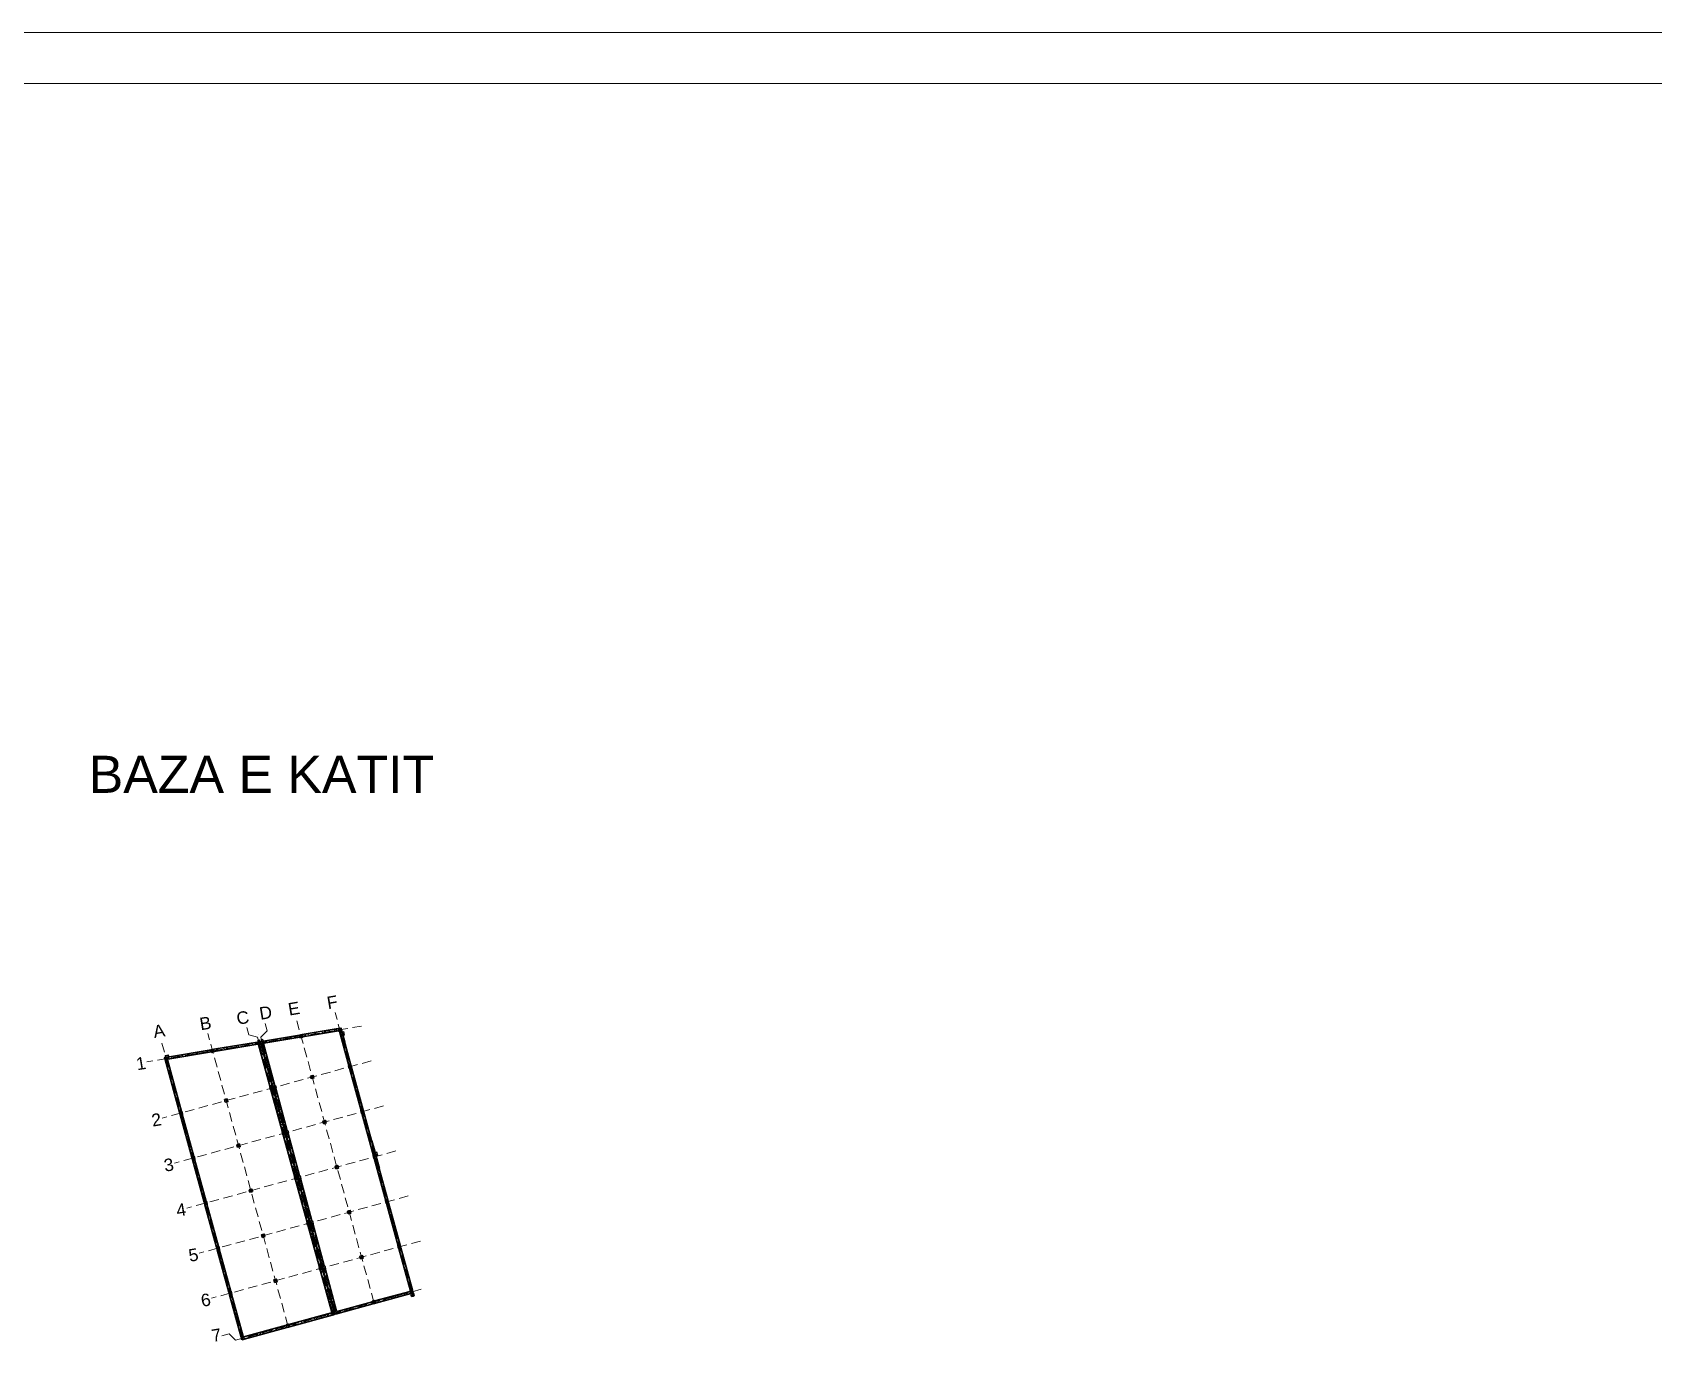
# Model space of a CAD drawing. Header units: millimetres. Extents: x 3404150 to 5321756, y 189673 to 670966.
# Drawn here: x 4306543 to 4488841, y 523789 to 670966 of the extents above; entities that cross this region are included whole.
import ezdxf

# ---------------------------------------------------------------- set-up
doc = ezdxf.new("R2010")
doc.units = ezdxf.units.MM
doc.header["$MEASUREMENT"] = 0
doc.linetypes.add('Dot & Dashed', pattern=[3351.388812, 1587.5, -881.944444, 0, -881.944368])
doc.linetypes.add('Hidden', pattern=[1587.5, 1058.333333, -529.166667])
for name, color, linetype, lineweight in [('2D Drafting - General_Pen_No__1', 7, 'Continuous', 13), ('Drawing & Figure_Pen_No__1', 7, 'Continuous', 13), ('Drawing & Figure_Pen_No__20', 1, 'Continuous', 0), ('New_Structural - Bearing_Pen_No__1', 7, 'Continuous', 13), ('New_Structural - Bearing_Pen_No__21', 7, 'Continuous', 35), ('New_Structural - Bearing_Pen_No__22', 8, 'Continuous', 35)]:
    doc.layers.add(name, color=color, linetype=linetype, lineweight=lineweight)
for name, color, linetype, lineweight, true_color in [('New_2D Drafting - General_Pen_No__68', 7, 'Continuous', 20, 0xfd4435), ('New_Drawing & Figure_Pen_No__61', 7, 'Continuous', 20, 0x6a6a6a), ('New_Structural - Bearing_Pen_No__102', 7, 'Continuous', 13, 0xcccccc), ('New_Structural - Bearing_Pen_No__161', 7, 'Continuous', 13, 0x6a6a6a), ('New_Structural - Bearing_Pen_No__184', 7, 'Continuous', 0, 0xe8e8e8)]:
    doc.layers.add(name, color=color, linetype=linetype, lineweight=lineweight, true_color=true_color)
doc.styles.add('GENERATED_STYLE_1', font='arial.ttf')
pattern_1 = [(45, (0, 0), (-459.61939, 459.61939), []), (135, (0, 0), (459.61939, 459.61939), [])]

msp = doc.modelspace()

# ---------------------------------------------------------------- hatches: boundary and pattern name
at = {"layer": 'New_Structural - Bearing_Pen_No__102', "linetype": 'Continuous', "lineweight": 13, "true_color": 0xcccccc}
h = msp.add_hatch(dxfattribs=at)
h.set_pattern_fill('CONCRETE_BLOCK', color=254, style=0, pattern_type=2)
h.set_pattern_definition(pattern_1)
h.paths.add_polyline_path([(4336576, 558248), (4332521, 557575), (4332562, 557328), (4336617, 558002)])
h = msp.add_hatch(dxfattribs=at)
h.set_pattern_fill('CONCRETE_BLOCK', color=254, style=0, pattern_type=2)
h.set_pattern_definition(pattern_1)
h.paths.add_polyline_path([(4336872, 558297), (4336913, 558051), (4340968, 558724), (4340927, 558970)])
h = msp.add_hatch(dxfattribs=at)
h.set_pattern_fill('CONCRETE_BLOCK', color=254, style=0, pattern_type=2)
h.set_pattern_definition(pattern_1)
h.paths.add_polyline_path([(4341217, 559041), (4340056, 558848), (4340059, 558828), (4341223, 559022)])
h = msp.add_hatch(dxfattribs=at)
h.set_pattern_fill('CONCRETE_BLOCK', color=254, style=0, pattern_type=2)
h.set_pattern_definition(pattern_1)
h.paths.add_polyline_path([(4341272, 558724), (4341055, 558688), (4342116, 554812), (4342358, 554878), (4341290, 558777), (4341264, 558773)])
h = msp.add_hatch(dxfattribs=at)
h.set_pattern_fill('CONCRETE_BLOCK', color=254, style=0, pattern_type=2)
h.set_pattern_definition(pattern_1)
h.paths.add_polyline_path([(4341237, 559044), (4341217, 559041), (4341223, 559022)])
h = msp.add_hatch(dxfattribs=at)
h.set_pattern_fill('CONCRETE_BLOCK', color=254, style=0, pattern_type=2)
h.set_pattern_definition(pattern_1)
h.paths.add_polyline_path([(4341223, 559022), (4341243, 559025), (4341237, 559044)])
h = msp.add_hatch(dxfattribs=at)
h.set_pattern_fill('CONCRETE_BLOCK', color=254, style=0, pattern_type=2)
h.set_pattern_definition(pattern_1)
h.paths.add_polyline_path([(4341223, 559022), (4341540, 557862), (4341560, 557867), (4341243, 559025)])
h = msp.add_hatch(dxfattribs=at)
h.set_pattern_fill('CONCRETE_BLOCK', color=254, style=0, pattern_type=2)
h.set_pattern_definition(pattern_1)
h.paths.add_polyline_path([(4341290, 558777), (4341223, 559020), (4341264, 558773)])
h = msp.add_hatch(dxfattribs=at)
h.set_pattern_fill('CONCRETE_BLOCK', color=254, style=0, pattern_type=2)
h.set_pattern_definition(pattern_1)
h.paths.add_polyline_path([(4341543, 557853), (4341654, 557446), (4341674, 557451), (4341562, 557858)])
h = msp.add_hatch(dxfattribs=at)
h.set_pattern_fill('CONCRETE_BLOCK', color=254, style=0, pattern_type=2)
h.set_pattern_definition(pattern_1)
h.paths.add_polyline_path([(4321715, 555781), (4321756, 555535), (4326675, 556351), (4326634, 556598)])
h = msp.add_hatch(dxfattribs=at)
h.set_pattern_fill('CONCRETE_BLOCK', color=254, style=0, pattern_type=2)
h.set_pattern_definition(pattern_1)
h.paths.add_polyline_path([(4331849, 557464), (4326930, 556647), (4326971, 556400), (4331890, 557217)])
h = msp.add_hatch(dxfattribs=at)
h.set_pattern_fill('CONCRETE_BLOCK', color=254, style=0, pattern_type=2)
h.set_pattern_definition(pattern_1)
h.paths.add_polyline_path([(4332194, 557217), (4331977, 557181), (4333288, 552394), (4333529, 552460), (4332212, 557270), (4332186, 557266)])
h = msp.add_hatch(dxfattribs=at)
h.set_pattern_fill('CONCRETE_BLOCK', color=254, style=0, pattern_type=2)
h.set_pattern_definition(pattern_1)
h.paths.add_polyline_path([(4332212, 557270), (4332145, 557513), (4332186, 557266)])
h = msp.add_hatch(dxfattribs=at)
h.set_pattern_fill('CONCRETE_BLOCK', color=254, style=0, pattern_type=2)
h.set_pattern_definition(pattern_1)
h.paths.add_polyline_path([(4332195, 557521), (4332230, 557498), (4332225, 557526)])
h = msp.add_hatch(dxfattribs=at)
h.set_pattern_fill('CONCRETE_BLOCK', color=254, style=0, pattern_type=2)
h.set_pattern_definition(pattern_1)
h.paths.add_polyline_path([(4332195, 557521), (4332261, 557278), (4332266, 557279), (4332230, 557498)])
h = msp.add_hatch(dxfattribs=at)
h.set_pattern_fill('CONCRETE_BLOCK', color=254, style=0, pattern_type=2)
h.set_pattern_definition(pattern_1)
h.paths.add_polyline_path([(4332266, 557279), (4332261, 557278), (4332274, 557230)])
h = msp.add_hatch(dxfattribs=at)
h.set_pattern_fill('CONCRETE_BLOCK', color=254, style=0, pattern_type=2)
h.set_pattern_definition(pattern_1)
h.paths.add_polyline_path([(4332522, 557271), (4332274, 557230), (4333577, 552473), (4333818, 552539)])
h = msp.add_hatch(dxfattribs=at)
h.set_pattern_fill('CONCRETE_BLOCK', color=254, style=0, pattern_type=2)
h.set_pattern_definition(pattern_1)
h.paths.add_polyline_path([(4321388, 555727), (4321424, 555705), (4321419, 555732)])
h = msp.add_hatch(dxfattribs=at)
h.set_pattern_fill('CONCRETE_BLOCK', color=254, style=0, pattern_type=2)
h.set_pattern_definition(pattern_1)
h.paths.add_polyline_path([(4321388, 555727), (4321455, 555485), (4321460, 555485), (4321424, 555705)])
h = msp.add_hatch(dxfattribs=at)
h.set_pattern_fill('CONCRETE_BLOCK', color=254, style=0, pattern_type=2)
h.set_pattern_definition(pattern_1)
h.paths.add_polyline_path([(4321455, 555485), (4321468, 555436), (4321460, 555485)])
h = msp.add_hatch(dxfattribs=at)
h.set_pattern_fill('CONCRETE_BLOCK', color=254, style=0, pattern_type=2)
h.set_pattern_definition(pattern_1)
h.paths.add_polyline_path([(4321716, 555477), (4321468, 555436), (4323068, 549595), (4323309, 549661)])
h = msp.add_hatch(dxfattribs=at)
h.set_pattern_fill('CONCRETE_BLOCK', color=254, style=0, pattern_type=2)
h.set_pattern_definition(pattern_1)
h.paths.add_polyline_path([(4342196, 554523), (4343503, 549749), (4343745, 549815), (4342437, 554589)])
h = msp.add_hatch(dxfattribs=at)
h.set_pattern_fill('CONCRETE_BLOCK', color=254, style=0, pattern_type=2)
h.set_pattern_definition(pattern_1)
h.paths.add_polyline_path([(4333608, 552171), (4333367, 552105), (4334675, 547331), (4334916, 547397)])
h = msp.add_hatch(dxfattribs=at)
h.set_pattern_fill('CONCRETE_BLOCK', color=254, style=0, pattern_type=2)
h.set_pattern_definition(pattern_1)
h.paths.add_polyline_path([(4333656, 552184), (4334964, 547410), (4335205, 547476), (4333898, 552250)])
h = msp.add_hatch(dxfattribs=at)
h.set_pattern_fill('CONCRETE_BLOCK', color=254, style=0, pattern_type=2)
h.set_pattern_definition(pattern_1)
h.paths.add_polyline_path([(4323388, 549372), (4323147, 549305), (4324455, 544531), (4324696, 544597)])
h = msp.add_hatch(dxfattribs=at)
h.set_pattern_fill('CONCRETE_BLOCK', color=254, style=0, pattern_type=2)
h.set_pattern_definition(pattern_1)
h.paths.add_polyline_path([(4343583, 549459), (4344890, 544685), (4345131, 544751), (4343824, 549525)])
h = msp.add_hatch(dxfattribs=at)
h.set_pattern_fill('CONCRETE_BLOCK', color=254, style=0, pattern_type=2)
h.set_pattern_definition(pattern_1)
h.paths.add_polyline_path([(4334995, 547107), (4334754, 547041), (4336062, 542267), (4336303, 542333)])
h = msp.add_hatch(dxfattribs=at)
h.set_pattern_fill('CONCRETE_BLOCK', color=254, style=0, pattern_type=2)
h.set_pattern_definition(pattern_1)
h.paths.add_polyline_path([(4335284, 547186), (4335043, 547120), (4336351, 542346), (4336592, 542412)])
h = msp.add_hatch(dxfattribs=at)
h.set_pattern_fill('CONCRETE_BLOCK', color=254, style=0, pattern_type=2)
h.set_pattern_definition(pattern_1)
h.paths.add_polyline_path([(4344691, 546358), (4345009, 545197), (4345029, 545202), (4344711, 546363)])
h = msp.add_hatch(dxfattribs=at)
h.set_pattern_fill('CONCRETE_BLOCK', color=254, style=0, pattern_type=2)
h.set_pattern_definition(pattern_1)
h.paths.add_polyline_path([(4345012, 545187), (4345091, 544898), (4345111, 544903), (4345031, 545193)])
h = msp.add_hatch(dxfattribs=at)
h.set_pattern_fill('CONCRETE_BLOCK', color=254, style=0, pattern_type=2)
h.set_pattern_definition(pattern_1)
h.paths.add_polyline_path([(4324534, 544242), (4325842, 539468), (4326083, 539534), (4324775, 544308)])
h = msp.add_hatch(dxfattribs=at)
h.set_pattern_fill('CONCRETE_BLOCK', color=254, style=0, pattern_type=2)
h.set_pattern_definition(pattern_1)
h.paths.add_polyline_path([(4345211, 544462), (4344970, 544396), (4346277, 539622), (4346518, 539688)])
h = msp.add_hatch(dxfattribs=at)
h.set_pattern_fill('CONCRETE_BLOCK', color=254, style=0, pattern_type=2)
h.set_pattern_definition(pattern_1)
h.paths.add_polyline_path([(4345094, 544888), (4345358, 543924), (4345377, 543929), (4345113, 544894)])
h = msp.add_hatch(dxfattribs=at)
h.set_pattern_fill('CONCRETE_BLOCK', color=254, style=0, pattern_type=2)
h.set_pattern_definition(pattern_1)
h.paths.add_polyline_path([(4345361, 543914), (4345545, 543243), (4345564, 543248), (4345380, 543919)])
h = msp.add_hatch(dxfattribs=at)
h.set_pattern_fill('CONCRETE_BLOCK', color=254, style=0, pattern_type=2)
h.set_pattern_definition(pattern_1)
h.paths.add_polyline_path([(4336141, 541978), (4337449, 537204), (4337690, 537270), (4336382, 542044)])
h = msp.add_hatch(dxfattribs=at)
h.set_pattern_fill('CONCRETE_BLOCK', color=254, style=0, pattern_type=2)
h.set_pattern_definition(pattern_1)
h.paths.add_polyline_path([(4336430, 542057), (4337738, 537283), (4337979, 537349), (4336671, 542123)])
h = msp.add_hatch(dxfattribs=at)
h.set_pattern_fill('CONCRETE_BLOCK', color=254, style=0, pattern_type=2)
h.set_pattern_definition(pattern_1)
h.paths.add_polyline_path([(4326162, 539245), (4325921, 539178), (4327229, 534404), (4327470, 534470)])
h = msp.add_hatch(dxfattribs=at)
h.set_pattern_fill('CONCRETE_BLOCK', color=254, style=0, pattern_type=2)
h.set_pattern_definition(pattern_1)
h.paths.add_polyline_path([(4346356, 539332), (4347664, 534558), (4347905, 534624), (4346598, 539398)])
h = msp.add_hatch(dxfattribs=at)
h.set_pattern_fill('CONCRETE_BLOCK', color=254, style=0, pattern_type=2)
h.set_pattern_definition(pattern_1)
h.paths.add_polyline_path([(4337528, 536914), (4338836, 532140), (4339077, 532206), (4337769, 536980)])
h = msp.add_hatch(dxfattribs=at)
h.set_pattern_fill('CONCRETE_BLOCK', color=254, style=0, pattern_type=2)
h.set_pattern_definition(pattern_1)
h.paths.add_polyline_path([(4338058, 537059), (4337817, 536993), (4339125, 532219), (4339366, 532285)])
h = msp.add_hatch(dxfattribs=at)
h.set_pattern_fill('CONCRETE_BLOCK', color=254, style=0, pattern_type=2)
h.set_pattern_definition(pattern_1)
h.paths.add_polyline_path([(4327308, 534115), (4328616, 529341), (4328857, 529407), (4327549, 534181)])
h = msp.add_hatch(dxfattribs=at)
h.set_pattern_fill('CONCRETE_BLOCK', color=254, style=0, pattern_type=2)
h.set_pattern_definition(pattern_1)
h.paths.add_polyline_path([(4347984, 534335), (4347743, 534269), (4349051, 529495), (4349292, 529561)])
h = msp.add_hatch(dxfattribs=at)
h.set_pattern_fill('CONCRETE_BLOCK', color=254, style=0, pattern_type=2)
h.set_pattern_definition(pattern_1)
h.paths.add_polyline_path([(4339156, 531917), (4338915, 531851), (4340223, 527077), (4340464, 527143)])
h = msp.add_hatch(dxfattribs=at)
h.set_pattern_fill('CONCRETE_BLOCK', color=254, style=0, pattern_type=2)
h.set_pattern_definition(pattern_1)
h.paths.add_polyline_path([(4339445, 531996), (4339204, 531930), (4340512, 527156), (4340753, 527222)])
h = msp.add_hatch(dxfattribs=at)
h.set_pattern_fill('CONCRETE_BLOCK', color=254, style=0, pattern_type=2)
h.set_pattern_definition(pattern_1)
h.paths.add_polyline_path([(4328936, 529118), (4328695, 529051), (4330003, 524277), (4330244, 524343)])
h = msp.add_hatch(dxfattribs=at)
h.set_pattern_fill('CONCRETE_BLOCK', color=254, style=0, pattern_type=2)
h.set_pattern_definition(pattern_1)
h.paths.add_polyline_path([(4345060, 528350), (4345126, 528109), (4349082, 529192), (4349016, 529433)])
h = msp.add_hatch(dxfattribs=at)
h.set_pattern_fill('CONCRETE_BLOCK', color=254, style=0, pattern_type=2)
h.set_pattern_definition(pattern_1)
h.paths.add_polyline_path([(4335388, 525701), (4335454, 525459), (4340254, 526774), (4340188, 527015)])
h = msp.add_hatch(dxfattribs=at)
h.set_pattern_fill('CONCRETE_BLOCK', color=254, style=0, pattern_type=2)
h.set_pattern_definition(pattern_1)
h.paths.add_polyline_path([(4344770, 528270), (4340814, 527187), (4340880, 526946), (4344836, 528029)])
h = msp.add_hatch(dxfattribs=at)
h.set_pattern_fill('CONCRETE_BLOCK', color=254, style=0, pattern_type=2)
h.set_pattern_definition(pattern_1)
h.paths.add_polyline_path([(4335098, 525621), (4330305, 524308), (4330371, 524067), (4335165, 525380)])
at = {"layer": 'New_Structural - Bearing_Pen_No__161', "linetype": 'Continuous', "lineweight": 13, "true_color": 0x6a6a6a}
h = msp.add_hatch(dxfattribs=at)
h.set_pattern_fill('CONCRETE_BLOCK', color=251, style=0, pattern_type=2)
h.set_pattern_definition(pattern_1)
h.paths.add_polyline_path([(4336625, 557952), (4336921, 558001), (4336872, 558297), (4336576, 558248)])
h = msp.add_hatch(dxfattribs=at)
h.set_pattern_fill('CONCRETE_BLOCK', color=251, style=0, pattern_type=2)
h.set_pattern_definition(pattern_1)
h.paths.add_polyline_path([(4340976, 558674), (4341272, 558724), (4341223, 559020), (4340927, 558970)])
h = msp.add_hatch(dxfattribs=at)
h.set_pattern_fill('CONCRETE_BLOCK', color=251, style=0, pattern_type=2)
h.set_pattern_definition(pattern_1)
h.paths.add_polyline_path([(4326683, 556302), (4326979, 556351), (4326930, 556647), (4326634, 556598)])
h = msp.add_hatch(dxfattribs=at)
h.set_pattern_fill('CONCRETE_BLOCK', color=251, style=0, pattern_type=2)
h.set_pattern_definition(pattern_1)
h.paths.add_polyline_path([(4331898, 557168), (4332194, 557217), (4332145, 557513), (4331849, 557464)])
h = msp.add_hatch(dxfattribs=at)
h.set_pattern_fill('CONCRETE_BLOCK', color=251, style=0, pattern_type=2)
h.set_pattern_definition(pattern_1)
h.paths.add_polyline_path([(4332274, 557230), (4332570, 557279), (4332521, 557575), (4332225, 557526)])
h = msp.add_hatch(dxfattribs=at)
h.set_pattern_fill('CONCRETE_BLOCK', color=251, style=0, pattern_type=2)
h.set_pattern_definition(pattern_1)
h.paths.add_polyline_path([(4321468, 555436), (4321764, 555485), (4321715, 555781), (4321419, 555732)])
h = msp.add_hatch(dxfattribs=at)
h.set_pattern_fill('CONCRETE_BLOCK', color=251, style=0, pattern_type=2)
h.set_pattern_definition(pattern_1)
h.paths.add_polyline_path([(4342148, 554510), (4342437, 554589), (4342358, 554878), (4342068, 554799)])
h = msp.add_hatch(dxfattribs=at)
h.set_pattern_fill('CONCRETE_BLOCK', color=251, style=0, pattern_type=2)
h.set_pattern_definition(pattern_1)
h.paths.add_polyline_path([(4333319, 552092), (4333608, 552171), (4333529, 552460), (4333240, 552381)])
h = msp.add_hatch(dxfattribs=at)
h.set_pattern_fill('CONCRETE_BLOCK', color=251, style=0, pattern_type=2)
h.set_pattern_definition(pattern_1)
h.paths.add_polyline_path([(4333656, 552184), (4333946, 552263), (4333866, 552553), (4333577, 552473)])
h = msp.add_hatch(dxfattribs=at)
h.set_pattern_fill('CONCRETE_BLOCK', color=251, style=0, pattern_type=2)
h.set_pattern_definition(pattern_1)
h.paths.add_polyline_path([(4337902, 553347), (4338191, 553426), (4338112, 553715), (4337823, 553636)])
h = msp.add_hatch(dxfattribs=at)
h.set_pattern_fill('CONCRETE_BLOCK', color=251, style=0, pattern_type=2)
h.set_pattern_definition(pattern_1)
h.paths.add_polyline_path([(4328230, 550698), (4328519, 550777), (4328440, 551066), (4328151, 550987)])
h = msp.add_hatch(dxfattribs=at)
h.set_pattern_fill('CONCRETE_BLOCK', color=251, style=0, pattern_type=2)
h.set_pattern_definition(pattern_1)
h.paths.add_polyline_path([(4323147, 549305), (4323437, 549385), (4323357, 549674), (4323068, 549595)])
h = msp.add_hatch(dxfattribs=at)
h.set_pattern_fill('CONCRETE_BLOCK', color=251, style=0, pattern_type=2)
h.set_pattern_definition(pattern_1)
h.paths.add_polyline_path([(4343534, 549446), (4343824, 549525), (4343745, 549815), (4343455, 549736)])
h = msp.add_hatch(dxfattribs=at)
h.set_pattern_fill('CONCRETE_BLOCK', color=251, style=0, pattern_type=2)
h.set_pattern_definition(pattern_1)
h.paths.add_polyline_path([(4334706, 547028), (4334995, 547107), (4334916, 547397), (4334627, 547317)])
h = msp.add_hatch(dxfattribs=at)
h.set_pattern_fill('CONCRETE_BLOCK', color=251, style=0, pattern_type=2)
h.set_pattern_definition(pattern_1)
h.paths.add_polyline_path([(4335043, 547120), (4335333, 547200), (4335253, 547489), (4334964, 547410)])
h = msp.add_hatch(dxfattribs=at)
h.set_pattern_fill('CONCRETE_BLOCK', color=251, style=0, pattern_type=2)
h.set_pattern_definition(pattern_1)
h.paths.add_polyline_path([(4339289, 548283), (4339578, 548363), (4339499, 548652), (4339210, 548573)])
h = msp.add_hatch(dxfattribs=at)
h.set_pattern_fill('CONCRETE_BLOCK', color=251, style=0, pattern_type=2)
h.set_pattern_definition(pattern_1)
h.paths.add_polyline_path([(4329617, 545634), (4329906, 545713), (4329827, 546003), (4329538, 545923)])
h = msp.add_hatch(dxfattribs=at)
h.set_pattern_fill('CONCRETE_BLOCK', color=251, style=0, pattern_type=2)
h.set_pattern_definition(pattern_1)
h.paths.add_polyline_path([(4324534, 544242), (4324824, 544321), (4324744, 544611), (4324455, 544531)])
h = msp.add_hatch(dxfattribs=at)
h.set_pattern_fill('CONCRETE_BLOCK', color=251, style=0, pattern_type=2)
h.set_pattern_definition(pattern_1)
h.paths.add_polyline_path([(4340676, 543220), (4340965, 543299), (4340886, 543588), (4340597, 543509)])
h = msp.add_hatch(dxfattribs=at)
h.set_pattern_fill('CONCRETE_BLOCK', color=251, style=0, pattern_type=2)
h.set_pattern_definition(pattern_1)
h.paths.add_polyline_path([(4344921, 544383), (4345211, 544462), (4345131, 544751), (4344842, 544672)])
h = msp.add_hatch(dxfattribs=at)
h.set_pattern_fill('CONCRETE_BLOCK', color=251, style=0, pattern_type=2)
h.set_pattern_definition(pattern_1)
h.paths.add_polyline_path([(4336093, 541965), (4336382, 542044), (4336303, 542333), (4336014, 542254)])
h = msp.add_hatch(dxfattribs=at)
h.set_pattern_fill('CONCRETE_BLOCK', color=251, style=0, pattern_type=2)
h.set_pattern_definition(pattern_1)
h.paths.add_polyline_path([(4336430, 542057), (4336720, 542136), (4336640, 542426), (4336351, 542346)])
h = msp.add_hatch(dxfattribs=at)
h.set_pattern_fill('CONCRETE_BLOCK', color=251, style=0, pattern_type=2)
h.set_pattern_definition(pattern_1)
h.paths.add_polyline_path([(4331004, 540571), (4331293, 540650), (4331214, 540939), (4330925, 540860)])
h = msp.add_hatch(dxfattribs=at)
h.set_pattern_fill('CONCRETE_BLOCK', color=251, style=0, pattern_type=2)
h.set_pattern_definition(pattern_1)
h.paths.add_polyline_path([(4346308, 539319), (4346598, 539398), (4346518, 539688), (4346229, 539609)])
h = msp.add_hatch(dxfattribs=at)
h.set_pattern_fill('CONCRETE_BLOCK', color=251, style=0, pattern_type=2)
h.set_pattern_definition(pattern_1)
h.paths.add_polyline_path([(4325921, 539178), (4326211, 539258), (4326131, 539547), (4325842, 539468)])
h = msp.add_hatch(dxfattribs=at)
h.set_pattern_fill('CONCRETE_BLOCK', color=251, style=0, pattern_type=2)
h.set_pattern_definition(pattern_1)
h.paths.add_polyline_path([(4342063, 538156), (4342352, 538236), (4342273, 538525), (4341983, 538446)])
h = msp.add_hatch(dxfattribs=at)
h.set_pattern_fill('CONCRETE_BLOCK', color=251, style=0, pattern_type=2)
h.set_pattern_definition(pattern_1)
h.paths.add_polyline_path([(4337480, 536901), (4337769, 536980), (4337690, 537270), (4337401, 537190)])
h = msp.add_hatch(dxfattribs=at)
h.set_pattern_fill('CONCRETE_BLOCK', color=251, style=0, pattern_type=2)
h.set_pattern_definition(pattern_1)
h.paths.add_polyline_path([(4337817, 536993), (4338106, 537073), (4338027, 537362), (4337738, 537283)])
h = msp.add_hatch(dxfattribs=at)
h.set_pattern_fill('CONCRETE_BLOCK', color=251, style=0, pattern_type=2)
h.set_pattern_definition(pattern_1)
h.paths.add_polyline_path([(4327308, 534115), (4327597, 534194), (4327518, 534484), (4327229, 534404)])
h = msp.add_hatch(dxfattribs=at)
h.set_pattern_fill('CONCRETE_BLOCK', color=251, style=0, pattern_type=2)
h.set_pattern_definition(pattern_1)
h.paths.add_polyline_path([(4332391, 535507), (4332680, 535586), (4332601, 535876), (4332311, 535796)])
h = msp.add_hatch(dxfattribs=at)
h.set_pattern_fill('CONCRETE_BLOCK', color=251, style=0, pattern_type=2)
h.set_pattern_definition(pattern_1)
h.paths.add_polyline_path([(4347695, 534256), (4347984, 534335), (4347905, 534624), (4347616, 534545)])
h = msp.add_hatch(dxfattribs=at)
h.set_pattern_fill('CONCRETE_BLOCK', color=251, style=0, pattern_type=2)
h.set_pattern_definition(pattern_1)
h.paths.add_polyline_path([(4343450, 533093), (4343739, 533172), (4343660, 533461), (4343370, 533382)])
h = msp.add_hatch(dxfattribs=at)
h.set_pattern_fill('CONCRETE_BLOCK', color=251, style=0, pattern_type=2)
h.set_pattern_definition(pattern_1)
h.paths.add_polyline_path([(4333778, 530444), (4334067, 530523), (4333988, 530812), (4333698, 530733)])
h = msp.add_hatch(dxfattribs=at)
h.set_pattern_fill('CONCRETE_BLOCK', color=251, style=0, pattern_type=2)
h.set_pattern_definition(pattern_1)
h.paths.add_polyline_path([(4338867, 531838), (4339156, 531917), (4339077, 532206), (4338787, 532127)])
h = msp.add_hatch(dxfattribs=at)
h.set_pattern_fill('CONCRETE_BLOCK', color=251, style=0, pattern_type=2)
h.set_pattern_definition(pattern_1)
h.paths.add_polyline_path([(4339204, 531930), (4339493, 532009), (4339414, 532299), (4339125, 532219)])
h = msp.add_hatch(dxfattribs=at)
h.set_pattern_fill('CONCRETE_BLOCK', color=251, style=0, pattern_type=2)
h.set_pattern_definition(pattern_1)
h.paths.add_polyline_path([(4328695, 529051), (4328984, 529131), (4328905, 529420), (4328616, 529341)])
h = msp.add_hatch(dxfattribs=at)
h.set_pattern_fill('CONCRETE_BLOCK', color=251, style=0, pattern_type=2)
h.set_pattern_definition(pattern_1)
h.paths.add_polyline_path([(4349082, 529192), (4349371, 529271), (4349292, 529561), (4349003, 529482)])
h = msp.add_hatch(dxfattribs=at)
h.set_pattern_fill('CONCRETE_BLOCK', color=251, style=0, pattern_type=2)
h.set_pattern_definition(pattern_1)
h.paths.add_polyline_path([(4349175, 528855), (4349464, 528934), (4349385, 529223), (4349095, 529144)])
h = msp.add_hatch(dxfattribs=at)
h.set_pattern_fill('CONCRETE_BLOCK', color=251, style=0, pattern_type=2)
h.set_pattern_definition(pattern_1)
h.paths.add_polyline_path([(4340254, 526774), (4340543, 526853), (4340464, 527143), (4340174, 527063)])
h = msp.add_hatch(dxfattribs=at)
h.set_pattern_fill('CONCRETE_BLOCK', color=251, style=0, pattern_type=2)
h.set_pattern_definition(pattern_1)
h.paths.add_polyline_path([(4340591, 526866), (4340880, 526946), (4340801, 527235), (4340512, 527156)])
h = msp.add_hatch(dxfattribs=at)
h.set_pattern_fill('CONCRETE_BLOCK', color=251, style=0, pattern_type=2)
h.set_pattern_definition(pattern_1)
h.paths.add_polyline_path([(4344836, 528029), (4345126, 528109), (4345047, 528398), (4344757, 528319)])
h = msp.add_hatch(dxfattribs=at)
h.set_pattern_fill('CONCRETE_BLOCK', color=251, style=0, pattern_type=2)
h.set_pattern_definition(pattern_1)
h.paths.add_polyline_path([(4335165, 525380), (4335454, 525459), (4335375, 525749), (4335085, 525669)])
h = msp.add_hatch(dxfattribs=at)
h.set_pattern_fill('CONCRETE_BLOCK', color=251, style=0, pattern_type=2)
h.set_pattern_definition(pattern_1)
h.paths.add_polyline_path([(4330082, 523988), (4330371, 524067), (4330292, 524357), (4330003, 524277)])

# ---------------------------------------------------------------- linework, layer by layer
at = {"layer": '2D Drafting - General_Pen_No__1', "color": 7, "linetype": 'Continuous', "lineweight": 13}
for p, q in [((4671139, 670966), (3990453, 670966)), ((4665410, 665237), (4013372, 665237))]:
    msp.add_line(p, q, dxfattribs=at)
at = {"layer": 'New_2D Drafting - General_Pen_No__68', "color": 20, "linetype": 'Hidden', "lineweight": 20, "true_color": 0xfd4435}
for p, q in [((4344942, 528214), (4336215, 560075)), ((4349187, 529376), (4340580, 560799)), ((4343566, 559256), (4319397, 555244)), ((4335270, 525564), (4326269, 558424)), ((4330861, 558265), (4330635, 559089)), ((4331853, 558010), (4330861, 558265)), ((4340359, 526958), (4331853, 558010)), ((4332216, 558010), (4332941, 558735)), ((4340696, 527051), (4332216, 558010)), ((4332941, 558735), (4332715, 559559)), ((4330187, 524172), (4321043, 557556)), ((4344637, 555347), (4321132, 548909)), ((4346024, 550284), (4322519, 543846)), ((4347411, 545220), (4323906, 538782)), ((4348798, 540157), (4325293, 533719)), ((4350185, 535093), (4326680, 528655)), ((4350258, 529670), (4329380, 523951)), ((4328656, 524676), (4327831, 524450)), ((4329380, 523951), (4328656, 524676))]:
    msp.add_line(p, q, dxfattribs=at)
at = {"layer": 'New_Drawing & Figure_Pen_No__61', "color": 251, "linetype": 'Dot & Dashed', "lineweight": 20, "true_color": 0x6a6a6a, "flags": 128}
msp.add_lwpolyline([(4340567, 526860), (4332171, 557514), (4331813, 558822)], dxfattribs=at)
at = {"layer": 'New_Structural - Bearing_Pen_No__1', "color": 7, "linetype": 'Continuous', "lineweight": 13}
for p, q in [((4336670, 558112), (4336522, 558087)), ((4336736, 558204), (4336711, 558352)), ((4336762, 558046), (4336786, 557898)), ((4336828, 558138), (4336976, 558162)), ((4341021, 558834), (4340873, 558809)), ((4341087, 558926), (4341062, 559074)), ((4341113, 558768), (4341138, 558620)), ((4341179, 558860), (4341327, 558885)), ((4326728, 556461), (4326580, 556437)), ((4326794, 556553), (4326769, 556701)), ((4326820, 556395), (4326844, 556248)), ((4326886, 556487), (4327034, 556512)), ((4331943, 557327), (4331795, 557302)), ((4332009, 557419), (4331984, 557567)), ((4332035, 557261), (4332060, 557113)), ((4332101, 557353), (4332249, 557378)), ((4332319, 557389), (4332171, 557365)), ((4332385, 557481), (4332360, 557629)), ((4332411, 557324), (4332435, 557176)), ((4332477, 557416), (4332625, 557440)), ((4321513, 555596), (4321365, 555571)), ((4321578, 555688), (4321554, 555836)), ((4321605, 555530), (4321629, 555382)), ((4321670, 555622), (4321818, 555646)), ((4342175, 554673), (4342031, 554633)), ((4342231, 554771), (4342192, 554916)), ((4342274, 554617), (4342313, 554472)), ((4342330, 554715), (4342474, 554755)), ((4333403, 552353), (4333363, 552498)), ((4333740, 552445), (4333701, 552590)), ((4333839, 552389), (4333983, 552429)), ((4337930, 553510), (4337785, 553470)), ((4337986, 553608), (4337946, 553753)), ((4338028, 553454), (4338068, 553309)), ((4338084, 553552), (4338229, 553592)), ((4328258, 550861), (4328113, 550821)), ((4328314, 550959), (4328274, 551104)), ((4328356, 550805), (4328396, 550660)), ((4328412, 550903), (4328557, 550943)), ((4333347, 552255), (4333202, 552215)), ((4333445, 552199), (4333485, 552054)), ((4333501, 552297), (4333646, 552337)), ((4333684, 552347), (4333540, 552307)), ((4333783, 552291), (4333822, 552146)), ((4323175, 549469), (4323031, 549429)), ((4323231, 549567), (4323192, 549712)), ((4323274, 549413), (4323313, 549268)), ((4323330, 549511), (4323474, 549551)), ((4343562, 549609), (4343418, 549570)), ((4343618, 549708), (4343579, 549852)), ((4343661, 549553), (4343700, 549409)), ((4343717, 549652), (4343861, 549691)), ((4334734, 547191), (4334589, 547152)), ((4334790, 547289), (4334750, 547434)), ((4334832, 547135), (4334872, 546990)), ((4334888, 547233), (4335033, 547273)), ((4335071, 547284), (4334927, 547244)), ((4335127, 547382), (4335088, 547527)), ((4335169, 547228), (4335209, 547083)), ((4335226, 547326), (4335370, 547365)), ((4339317, 548446), (4339172, 548407)), ((4339373, 548545), (4339333, 548689)), ((4339415, 548390), (4339455, 548246)), ((4339471, 548489), (4339616, 548528)), ((4329645, 545797), (4329500, 545758)), ((4329701, 545896), (4329661, 546040)), ((4329743, 545741), (4329783, 545597)), ((4329799, 545840), (4329944, 545879)), ((4324562, 544405), (4324417, 544366)), ((4324618, 544503), (4324579, 544648)), ((4324660, 544349), (4324700, 544204)), ((4324716, 544447), (4324861, 544487)), ((4340704, 543383), (4340559, 543343)), ((4340760, 543481), (4340720, 543626)), ((4340802, 543327), (4340842, 543182)), ((4340858, 543425), (4341003, 543465)), ((4344949, 544546), (4344805, 544506)), ((4345005, 544644), (4344966, 544789)), ((4345048, 544490), (4345087, 544345)), ((4345104, 544588), (4345248, 544628)), ((4336121, 542128), (4335976, 542088)), ((4336177, 542226), (4336137, 542371)), ((4336219, 542072), (4336259, 541927)), ((4336275, 542170), (4336420, 542210)), ((4336458, 542220), (4336313, 542180)), ((4336514, 542318), (4336474, 542463)), ((4336556, 542164), (4336596, 542019)), ((4336612, 542262), (4336757, 542302)), ((4331032, 540734), (4330887, 540694)), ((4331088, 540832), (4331048, 540977)), ((4331130, 540678), (4331170, 540533)), ((4331186, 540776), (4331331, 540816)), ((4346392, 539581), (4346353, 539725)), ((4325949, 539342), (4325804, 539302)), ((4326005, 539440), (4325965, 539585)), ((4326047, 539286), (4326087, 539141)), ((4326103, 539384), (4326248, 539424)), ((4342091, 538319), (4341946, 538280)), ((4342147, 538418), (4342107, 538562)), ((4342189, 538263), (4342228, 538119)), ((4342245, 538362), (4342390, 538401)), ((4346336, 539482), (4346191, 539443)), ((4346434, 539426), (4346474, 539282)), ((4346490, 539525), (4346635, 539564)), ((4337508, 537064), (4337363, 537025)), ((4337564, 537162), (4337524, 537307)), ((4337606, 537008), (4337646, 536864)), ((4337662, 537106), (4337807, 537146)), ((4337845, 537157), (4337700, 537117)), ((4337901, 537255), (4337861, 537400)), ((4337943, 537101), (4337983, 536956)), ((4337999, 537199), (4338144, 537238)), ((4327336, 534278), (4327191, 534239)), ((4327392, 534376), (4327352, 534521)), ((4327434, 534222), (4327474, 534077)), ((4327490, 534320), (4327635, 534360)), ((4332419, 535670), (4332274, 535631)), ((4332475, 535769), (4332435, 535913)), ((4332517, 535614), (4332557, 535470)), ((4332573, 535713), (4332718, 535752)), ((4347723, 534419), (4347578, 534379)), ((4347779, 534517), (4347739, 534662)), ((4347821, 534363), (4347861, 534218)), ((4347877, 534461), (4348022, 534501)), ((4339288, 532191), (4339248, 532336)), ((4343477, 533256), (4343333, 533216)), ((4343533, 533354), (4343494, 533499)), ((4343576, 533200), (4343615, 533055)), ((4343632, 533298), (4343776, 533338)), ((4333806, 530607), (4333661, 530567)), ((4333862, 530705), (4333822, 530850)), ((4333904, 530551), (4333943, 530406)), ((4333960, 530649), (4334105, 530689)), ((4338895, 532001), (4338750, 531961)), ((4338951, 532099), (4338911, 532244)), ((4338993, 531945), (4339033, 531800)), ((4339049, 532043), (4339194, 532083)), ((4339232, 532093), (4339087, 532053)), ((4339330, 532037), (4339370, 531892)), ((4339386, 532135), (4339531, 532175)), ((4328723, 529215), (4328578, 529175)), ((4328779, 529313), (4328739, 529458)), ((4328821, 529159), (4328861, 529014)), ((4328877, 529257), (4329022, 529297)), ((4349110, 529355), (4348965, 529316)), ((4349202, 529018), (4349058, 528978)), ((4349166, 529454), (4349126, 529598)), ((4349208, 529299), (4349248, 529155)), ((4349258, 529116), (4349219, 529261)), ((4349264, 529398), (4349409, 529437)), ((4349301, 528962), (4349340, 528817)), ((4349357, 529060), (4349501, 529100)), ((4340281, 526937), (4340137, 526898)), ((4340338, 527036), (4340298, 527180)), ((4340380, 526881), (4340419, 526737)), ((4340436, 526979), (4340580, 527019)), ((4340619, 527030), (4340474, 526990)), ((4340675, 527128), (4340635, 527273)), ((4340717, 526974), (4340757, 526829)), ((4340773, 527072), (4340918, 527111)), ((4344864, 528192), (4344720, 528153)), ((4344920, 528291), (4344881, 528435)), ((4344963, 528136), (4345002, 527992)), ((4345019, 528235), (4345163, 528274)), ((4335192, 525543), (4335048, 525504)), ((4335248, 525642), (4335209, 525786)), ((4335291, 525487), (4335330, 525343)), ((4335347, 525586), (4335491, 525625)), ((4330110, 524151), (4329965, 524112)), ((4330166, 524249), (4330126, 524394)), ((4330208, 524095), (4330248, 523950)), ((4330264, 524193), (4330409, 524233))]:
    msp.add_line(p, q, dxfattribs=at)
for p in [(4336749, 558125), (4341100, 558847), (4326807, 556474), (4332022, 557340), (4332398, 557402), (4321592, 555609), (4342253, 554694), (4333761, 552368), (4338007, 553531), (4328335, 550882), (4333424, 552276), (4323252, 549490), (4343639, 549630), (4334811, 547212), (4335148, 547305), (4339394, 548468), (4329722, 545818), (4324639, 544426), (4340781, 543404), (4345026, 544567), (4336198, 542149), (4336535, 542241), (4331109, 540755), (4326026, 539363), (4342168, 538341), (4346413, 539503), (4337585, 537085), (4337922, 537178), (4327413, 534299), (4332496, 535691), (4347800, 534440), (4343555, 533277), (4333883, 530628), (4338972, 532022), (4339309, 532114), (4328800, 529236), (4349187, 529376), (4349280, 529039), (4340359, 526958), (4340696, 527051), (4344942, 528214), (4335270, 525564), (4330187, 524172)]:
    msp.add_point(p, dxfattribs=at)
at = {"layer": 'New_Structural - Bearing_Pen_No__184', "color": 254, "linetype": 'Continuous', "lineweight": 0, "true_color": 0xe8e8e8}
for points in [[(4341435, 558197), (4341634, 558244), (4341544, 558630), (4341344, 558584)], [(4341570, 558297), (4341515, 558534), (4341382, 558502), (4341437, 558266)], [(4321884, 555824), (4321851, 556026), (4321459, 555961), (4321492, 555759)], [(4332102, 557521), (4332071, 557711), (4331881, 557679), (4331913, 557489)], [(4332039, 557667), (4331929, 557649), (4331951, 557514), (4332061, 557532)], [(4332485, 557583), (4332453, 557773), (4332263, 557742), (4332295, 557552)], [(4332421, 557730), (4332311, 557712), (4332334, 557577), (4332443, 557595)], [(4321793, 555966), (4321554, 555926), (4321576, 555791), (4321815, 555831)], [(4345173, 544698), (4345373, 544745), (4345282, 545132), (4345082, 545085)], [(4345309, 544799), (4345253, 545035), (4345120, 545004), (4345175, 544768)]]:
    msp.add_lwpolyline(points, close=True, dxfattribs=at)
at = {"layer": 'New_Structural - Bearing_Pen_No__21', "color": 7, "linetype": 'Continuous', "lineweight": 35}
for points in [[(4336625, 557952), (4336921, 558001), (4336872, 558297), (4336576, 558248)], [(4340976, 558674), (4341272, 558724), (4341223, 559020), (4340927, 558970)], [(4326683, 556302), (4326979, 556351), (4326930, 556647), (4326634, 556598)], [(4331898, 557168), (4332194, 557217), (4332145, 557513), (4331849, 557464)], [(4332274, 557230), (4332570, 557279), (4332521, 557575), (4332225, 557526)], [(4321468, 555436), (4321764, 555485), (4321715, 555781), (4321419, 555732)], [(4342148, 554510), (4342437, 554589), (4342358, 554878), (4342068, 554799)], [(4333319, 552092), (4333608, 552171), (4333529, 552460), (4333240, 552381)], [(4333656, 552184), (4333946, 552263), (4333866, 552553), (4333577, 552473)], [(4337902, 553347), (4338191, 553426), (4338112, 553715), (4337823, 553636)], [(4328230, 550698), (4328519, 550777), (4328440, 551066), (4328151, 550987)], [(4323147, 549305), (4323437, 549385), (4323357, 549674), (4323068, 549595)], [(4343534, 549446), (4343824, 549525), (4343745, 549815), (4343455, 549736)], [(4334706, 547028), (4334995, 547107), (4334916, 547397), (4334627, 547317)], [(4335043, 547120), (4335333, 547200), (4335253, 547489), (4334964, 547410)], [(4339289, 548283), (4339578, 548363), (4339499, 548652), (4339210, 548573)], [(4329617, 545634), (4329906, 545713), (4329827, 546003), (4329538, 545923)], [(4324534, 544242), (4324824, 544321), (4324744, 544611), (4324455, 544531)], [(4340676, 543220), (4340965, 543299), (4340886, 543588), (4340597, 543509)], [(4344921, 544383), (4345211, 544462), (4345131, 544751), (4344842, 544672)], [(4336093, 541965), (4336382, 542044), (4336303, 542333), (4336014, 542254)], [(4336430, 542057), (4336720, 542136), (4336640, 542426), (4336351, 542346)], [(4331004, 540571), (4331293, 540650), (4331214, 540939), (4330925, 540860)], [(4346308, 539319), (4346598, 539398), (4346518, 539688), (4346229, 539609)], [(4325921, 539178), (4326211, 539258), (4326131, 539547), (4325842, 539468)], [(4342063, 538156), (4342352, 538236), (4342273, 538525), (4341983, 538446)], [(4337480, 536901), (4337769, 536980), (4337690, 537270), (4337401, 537190)], [(4337817, 536993), (4338106, 537073), (4338027, 537362), (4337738, 537283)], [(4327308, 534115), (4327597, 534194), (4327518, 534484), (4327229, 534404)], [(4332391, 535507), (4332680, 535586), (4332601, 535876), (4332311, 535796)], [(4347695, 534256), (4347984, 534335), (4347905, 534624), (4347616, 534545)], [(4343450, 533093), (4343739, 533172), (4343660, 533461), (4343370, 533382)], [(4333778, 530444), (4334067, 530523), (4333988, 530812), (4333698, 530733)], [(4338867, 531838), (4339156, 531917), (4339077, 532206), (4338787, 532127)], [(4339204, 531930), (4339493, 532009), (4339414, 532299), (4339125, 532219)], [(4328695, 529051), (4328984, 529131), (4328905, 529420), (4328616, 529341)], [(4349082, 529192), (4349371, 529271), (4349292, 529561), (4349003, 529482)], [(4349175, 528855), (4349464, 528934), (4349385, 529223), (4349095, 529144)], [(4340254, 526774), (4340543, 526853), (4340464, 527143), (4340174, 527063)], [(4340591, 526866), (4340880, 526946), (4340801, 527235), (4340512, 527156)], [(4344836, 528029), (4345126, 528109), (4345047, 528398), (4344757, 528319)], [(4335165, 525380), (4335454, 525459), (4335375, 525749), (4335085, 525669)], [(4330082, 523988), (4330371, 524067), (4330292, 524357), (4330003, 524277)]]:
    msp.add_lwpolyline(points, close=True, dxfattribs=at)
at = {"layer": 'New_Structural - Bearing_Pen_No__22', "color": 8, "linetype": 'Continuous', "lineweight": 35}
for points in [[(4336576, 558248), (4332521, 557575)], [(4332562, 557328), (4336617, 558002)], [(4340927, 558970), (4336872, 558297)], [(4336913, 558051), (4340968, 558724)], [(4341217, 559041), (4340056, 558848)], [(4340056, 558848), (4340059, 558828)], [(4340059, 558828), (4341223, 559022)], [(4341055, 558688), (4342116, 554812)], [(4341237, 559044), (4341217, 559041)], [(4341223, 559022), (4341540, 557862)], [(4342358, 554878), (4341223, 559020)], [(4341560, 557867), (4341237, 559044)], [(4341540, 557862), (4341560, 557867)], [(4341562, 557858), (4341543, 557853)], [(4341543, 557853), (4341654, 557446)], [(4341674, 557451), (4341562, 557858)], [(4326634, 556598), (4321715, 555781)], [(4321756, 555535), (4326675, 556351)], [(4331849, 557464), (4326930, 556647)], [(4326971, 556400), (4331890, 557217)], [(4331977, 557181), (4333288, 552394)], [(4332145, 557513), (4332212, 557270)], [(4332225, 557526), (4332195, 557521)], [(4332195, 557521), (4333577, 552473)], [(4333529, 552460), (4332212, 557270)], [(4333818, 552539), (4332522, 557271)], [(4341654, 557446), (4341674, 557451)], [(4321419, 555732), (4321388, 555727)], [(4321388, 555727), (4321455, 555485)], [(4321455, 555485), (4323068, 549595)], [(4323309, 549661), (4321716, 555477)], [(4342196, 554523), (4343503, 549749)], [(4343745, 549815), (4342437, 554589)], [(4333367, 552105), (4334675, 547331)], [(4334916, 547397), (4333608, 552171)], [(4333656, 552184), (4334964, 547410)], [(4335205, 547476), (4333898, 552250)], [(4323147, 549305), (4324455, 544531)], [(4324696, 544597), (4323388, 549372)], [(4343583, 549459), (4344890, 544685)], [(4345131, 544751), (4343824, 549525)], [(4334754, 547041), (4336062, 542267)], [(4336303, 542333), (4334995, 547107)], [(4335043, 547120), (4336351, 542346)], [(4336592, 542412), (4335284, 547186)], [(4344711, 546363), (4344691, 546358)], [(4344691, 546358), (4345009, 545197)], [(4345029, 545202), (4344711, 546363)], [(4345009, 545197), (4345029, 545202)], [(4345031, 545193), (4345012, 545187)], [(4345012, 545187), (4345091, 544898)], [(4345111, 544903), (4345031, 545193)], [(4324534, 544242), (4325842, 539468)], [(4326083, 539534), (4324775, 544308)], [(4344970, 544396), (4346277, 539622)], [(4345091, 544898), (4345111, 544903)], [(4345113, 544894), (4345094, 544888)], [(4345094, 544888), (4345131, 544751)], [(4345377, 543929), (4345113, 544894)], [(4346518, 539688), (4345211, 544462)], [(4345211, 544462), (4345358, 543924)], [(4345358, 543924), (4345377, 543929)], [(4345380, 543919), (4345361, 543914)], [(4345361, 543914), (4345545, 543243)], [(4345564, 543248), (4345380, 543919)], [(4336141, 541978), (4337449, 537204)], [(4337690, 537270), (4336382, 542044)], [(4336430, 542057), (4337738, 537283)], [(4337979, 537349), (4336671, 542123)], [(4345545, 543243), (4345564, 543248)], [(4325921, 539178), (4327229, 534404)], [(4327470, 534470), (4326162, 539245)], [(4346356, 539332), (4347664, 534558)], [(4347905, 534624), (4346598, 539398)], [(4337528, 536914), (4338836, 532140)], [(4339077, 532206), (4337769, 536980)], [(4337817, 536993), (4339125, 532219)], [(4339366, 532285), (4338058, 537059)], [(4328857, 529407), (4327549, 534181)], [(4347743, 534269), (4349051, 529495)], [(4349292, 529561), (4347984, 534335)], [(4327308, 534115), (4328616, 529341)], [(4338915, 531851), (4340223, 527077)], [(4340464, 527143), (4339156, 531917)], [(4339204, 531930), (4340512, 527156)], [(4340753, 527222), (4339445, 531996)], [(4328695, 529051), (4330003, 524277)], [(4330244, 524343), (4328936, 529118)], [(4349016, 529433), (4345060, 528350)], [(4345126, 528109), (4349082, 529192)], [(4340188, 527015), (4335388, 525701)], [(4344770, 528270), (4340814, 527187)], [(4340880, 526946), (4344836, 528029)], [(4335098, 525621), (4330305, 524308)], [(4330371, 524067), (4335165, 525380)], [(4335454, 525459), (4340254, 526774)]]:
    msp.add_lwpolyline(points, dxfattribs=at)

# ---------------------------------------------------------------- texts
at = {"layer": 'Drawing & Figure_Pen_No__1', "color": 7, "linetype": 'Continuous', "lineweight": 13, "insert": (4312872, 585475), "char_height": 4171.2, "attachment_point": 7, "style": 'GENERATED_STYLE_1'}
msp.add_mtext('\\A1;{\\pql;\\fArial|b0|i0|c0|p0;\\W1.000000;BAZA E \\fArial|b0|i0|c0|p0;\\W1.000000;KATIT}', dxfattribs=at)
at = {"layer": 'Drawing & Figure_Pen_No__20', "color": 1, "linetype": 'Continuous', "lineweight": 0, "char_height": 1400, "attachment_point": 7, "rotation": 9.42503, "style": 'GENERATED_STYLE_1'}
for s, insert in [('\\A1;{\\pql;\\fArial|b0|i0|c0|p0;\\W1.000000;D}', (4332189, 559959)), ('\\A1;{\\pql;\\fArial|b0|i0|c0|p0;\\W1.000000;E}', (4335421, 560430)), ('\\A1;{\\pql;\\fArial|b0|i0|c0|p0;\\W1.000000;F}', (4339786, 561154)), ('\\A1;{\\pql;\\fArial|b0|i0|c0|p0;\\W1.000000;B}', (4325475, 558779)), ('\\A1;{\\pql;\\fArial|b0|i0|c0|p0;\\W1.000000;C}', (4329616, 559382)), ('\\A1;{\\pql;\\fArial|b0|i0|c0|p0;\\W1.000000;A}', (4320249, 557911)), ('\\A1;{\\pql;\\fArial|b0|i0|c0|p0;\\W1.000000;1}', (4318330, 554284)), ('\\A1;{\\pql;\\fArial|b0|i0|c0|p0;\\W1.000000;2}', (4320065, 547949)), ('\\A1;{\\pql;\\fArial|b0|i0|c0|p0;\\W1.000000;3}', (4321456, 542861)), ('\\A1;{\\pql;\\fArial|b0|i0|c0|p0;\\W1.000000;4}', (4322839, 537822)), ('\\A1;{\\pql;\\fArial|b0|i0|c0|p0;\\W1.000000;5}', (4324229, 532735)), ('\\A1;{\\pql;\\fArial|b0|i0|c0|p0;\\W1.000000;6}', (4325616, 527671)), ('\\A1;{\\pql;\\fArial|b0|i0|c0|p0;\\W1.000000;7}', (4326805, 523732))]:
    msp.add_mtext(s, dxfattribs=dict(at, insert=insert))

doc.saveas('drawing.dxf')
